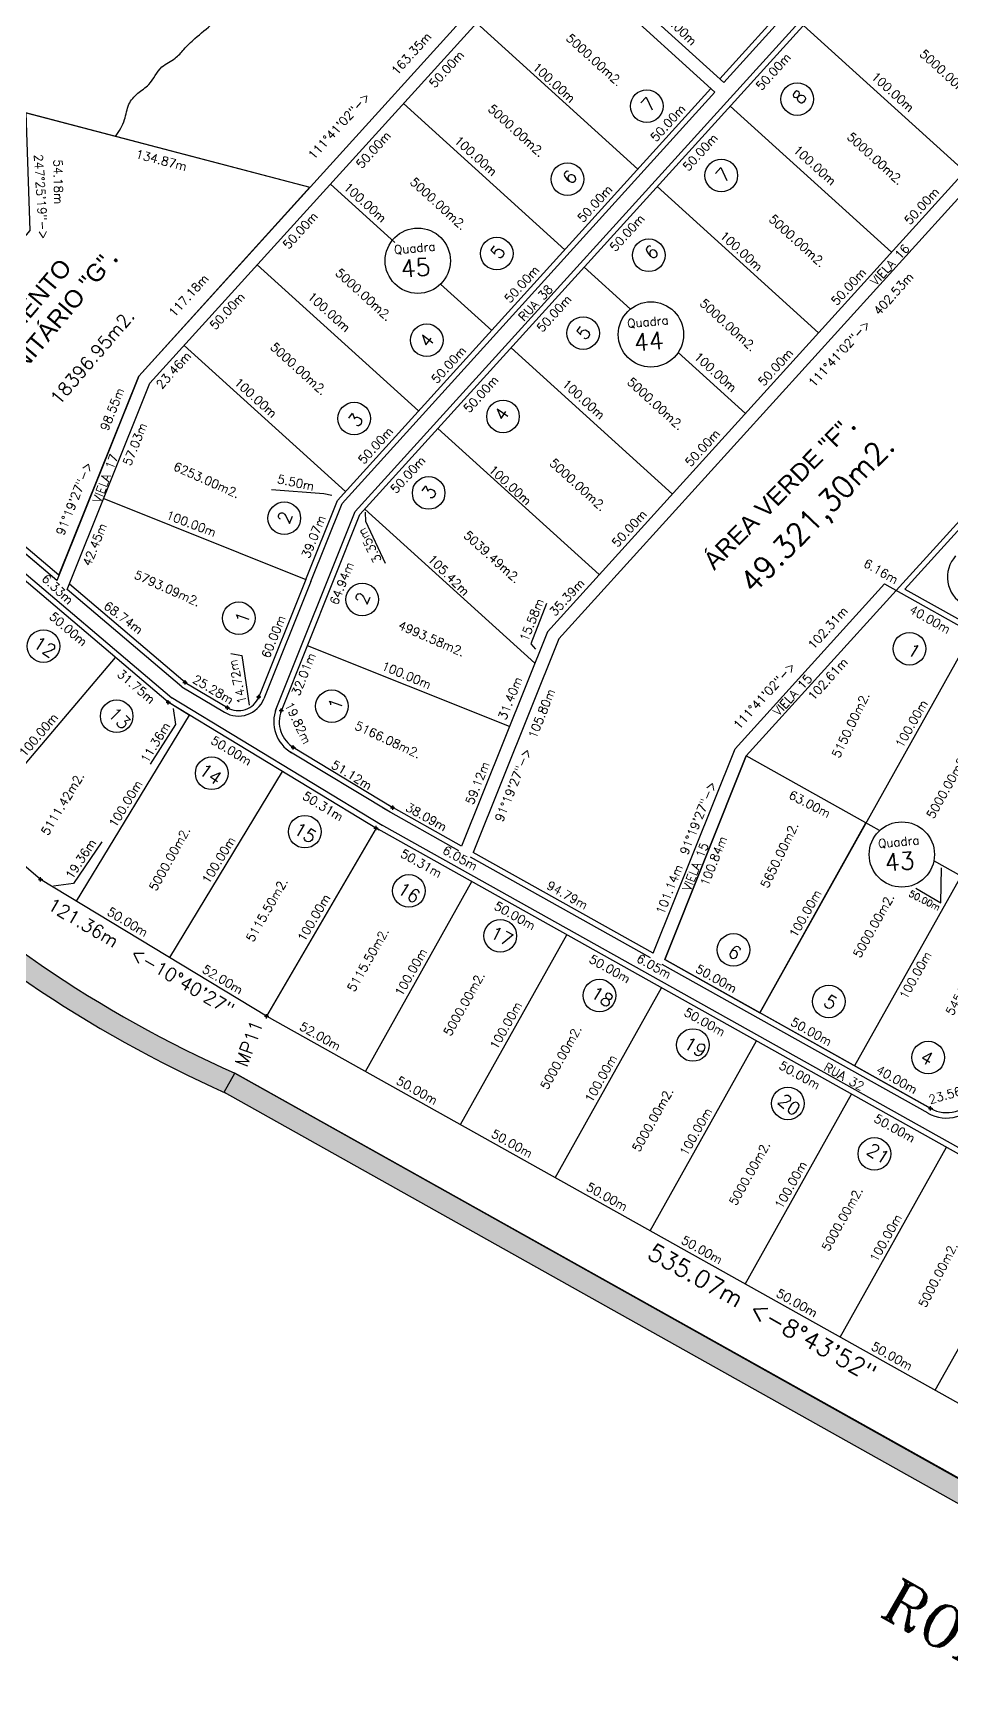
# Model space of a CAD drawing. Extents: x -23785941 to 8798891, y -8418521 to 21897894.
# Drawn here: x -26465 to -26043, y -2949 to -2183 of the extents above; entities that cross this region are included whole.
import ezdxf
from ezdxf.enums import TextEntityAlignment as Align

# ---------------------------------------------------------------- set-up
doc = ezdxf.new("R2010")
doc.units = 0
doc.header["$MEASUREMENT"] = 0
doc.header["$PDMODE"] = 34
doc.header["$PDSIZE"] = 1
doc.layers.get('0').update_dxf_attribs({"linetype": 'CONTINUOUS'})
for name, color, linetype in [('CALCADA', 3, 'CONTINUOUS'), ('LT', 6, 'CONTINUOUS'), ('REG60_100', 2, 'CONTINUOUS'), ('RUA', 1, 'CONTINUOUS'), ('TER_POLI', 5, 'CONTINUOUS'), ('VEGE', 102, 'CONTINUOUS'), ('VIEWPORT', 7, 'CONTINUOUS')]:
    doc.layers.add(name, color=color, linetype=linetype)
doc.styles.add('1_5MM', font='romans.shx', dxfattribs={"height": 6})
doc.styles.add('1MM', font='romans.shx', dxfattribs={"height": 4})
doc.styles.add('2_5MM', font='romans.shx', dxfattribs={"height": 10})
doc.styles.add('2MM', font='romans.shx', dxfattribs={"height": 8})
doc.styles.add('5MM', font='romans.shx', dxfattribs={"height": 20})

msp = doc.modelspace()

# ---------------------------------------------------------------- hatches: boundary and pattern name
for points in [[(-26372.17, -2661.25), (-26377.06, -2669.97), (-26190.99, -2774.27), (-26187.8, -2764.59)], [(-26187.8, -2764.59), (-26190.99, -2774.27), (-25967.6, -2899.48), (-25962.36, -2890.95)]]:
    msp.add_hatch(color=253).paths.add_polyline_path(points)
at = {"layer": 'RUA'}
msp.add_hatch(color=253, dxfattribs=at).paths.add_polyline_path([(-26377.08, -2670.01), (-26372.17, -2661.25, -0.09095), (-26539.59, -2546.77), (-26546.63, -2553.87, 0.090541)])

# ---------------------------------------------------------------- linework, layer by layer
for p, q in [((-26149.35, -2204.31), (-26053.97, -2099.06)), ((-26314.63, -2404.52), (-26047.78, -2110.11)), ((-26416.29, -2340.98), (-26227.89, -2133.12)), ((-26227.89, -2133.12), (-26147.5, -2205.99)), ((-26786.72, -2136.11), (-26337.6, -2254.16)), ((-26411.13, -2344.21), (-26227.48, -2141.6)), ((-26227.48, -2141.6), (-26151.53, -2210.43)), ((-25962.21, -2164.59), (-26228.48, -2458.37)), ((-25952.98, -2163.35), (-26223.31, -2461.6)), ((-26261.06, -2178.64), (-26186.96, -2245.8)), ((-26110.91, -2179.76), (-26036.82, -2246.91)), ((-26324.98, -2398.07), (-26153.39, -2208.76)), ((-26294.63, -2215.69), (-26220.54, -2282.85)), ((-26144.49, -2216.81), (-26070.39, -2283.96)), ((-26068.22, -2439.45), (-25867.38, -2217.86)), ((-26328.21, -2252.74), (-26298.64, -2279.55)), ((-26178.07, -2253.85), (-26103.97, -2321.01)), ((-26361.79, -2289.79), (-26287.7, -2356.94)), ((-26211.65, -2290.9), (-26190.41, -2310.14)), ((-26277.58, -2298.63), (-26254.12, -2319.9)), ((-26402.73, -2490.83), (-26612.94, -2312.36)), ((-26395.37, -2326.83), (-26321.28, -2393.99)), ((-26245.22, -2327.95), (-26171.12, -2395.11)), ((-26168.44, -2330.06), (-26137.55, -2358.06)), ((-26452.94, -2432.47), (-26416.29, -2340.98)), ((-26449.09, -2439.01), (-26411.13, -2344.21)), ((-26452.94, -2432.47), (-26538.72, -2359.62)), ((-26452.94, -2432.46), (-26538.72, -2359.63)), ((-26452.94, -2432.46), (-26538.72, -2359.63)), ((-26278.79, -2365), (-26204.7, -2432.15)), ((-26355.3, -2393.04), (-26331.18, -2394.89)), ((-26331.18, -2394.89), (-26327.61, -2395.67)), ((-26432.33, -2397.16), (-26339.5, -2434.34)), ((-26339.5, -2434.34), (-26324.98, -2398.07)), ((-26312.37, -2402.05), (-26234.27, -2472.83)), ((-26351.06, -2495.45), (-26314.63, -2404.52)), ((-26311.96, -2407.67), (-26312.11, -2403.52)), ((-26302.86, -2427.12), (-26311.96, -2407.67)), ((-26453.92, -2434.91), (-26453.75, -2434.5)), ((-26394.96, -2481.69), (-26448.11, -2436.56)), ((-26339.5, -2434.34), (-26361.15, -2488.38)), ((-26142.3, -2512.25), (-26073.59, -2436.44)), ((-26137.13, -2515.48), (-26068.22, -2439.45)), ((-26073.59, -2436.44), (-25954.78, -2502.94)), ((-26228.9, -2445.49), (-26236.14, -2463.94)), ((-26228.48, -2458.37), (-26267.93, -2556.87)), ((-26223.31, -2461.6), (-26262.65, -2559.82)), ((-26236.14, -2463.94), (-26234.01, -2466.45)), ((-26033.32, -2458.99), (-26131, -2633.51)), ((-26491.66, -2546.51), (-26426.94, -2470.28)), ((-26373.91, -2468.38), (-26368.92, -2469.35)), ((-26368.92, -2469.35), (-26365.51, -2492.08)), ((-26245.95, -2501.98), (-26338.78, -2464.81)), ((-26394.96, -2481.69), (-26375.55, -2493.25)), ((-25989.69, -2483.41), (-26087.37, -2657.93)), ((-26393.03, -2496.71), (-26402.75, -2490.82)), ((-26305.75, -2549.52), (-26402.73, -2490.83)), ((-26399.19, -2501), (-26400.28, -2493.67)), ((-26444.79, -2582.27), (-26393.02, -2496.71)), ((-26410.86, -2519.2), (-26399.19, -2501)), ((-26299.54, -2539.25), (-26345.31, -2511.55)), ((-26179.91, -2606.13), (-26142.3, -2512.25)), ((-26174.63, -2609.09), (-26137.13, -2515.48)), ((-26075.88, -2549.76), (-26137.13, -2515.48)), ((-26402.01, -2608.15), (-26350.24, -2522.6)), ((-26267.93, -2556.87), (-26302.82, -2537.34)), ((-25841.77, -2809.14), (-26308.68, -2547.81)), ((-26433.19, -2554.94), (-26446.27, -2574.16)), ((-26307.21, -2548.64), (-26357.52, -2635.07)), ((-26179.91, -2606.13), (-26262.65, -2559.82)), ((-25990.53, -2597.53), (-26050.98, -2563.7)), ((-26047.77, -2582.93), (-26047.53, -2566.92)), ((-26446.27, -2574.16), (-26455.42, -2575.35)), ((-26312.15, -2660.47), (-26263.31, -2573.21)), ((-26059.25, -2576.24), (-26047.77, -2582.93)), ((-26268.51, -2684.89), (-26219.67, -2597.63)), ((-26052.46, -2677.47), (-26174.63, -2609.09)), ((-26052.43, -2677.48), (-26174.63, -2609.09)), ((-26224.88, -2709.31), (-26176.04, -2622.05)), ((-26181.25, -2733.73), (-26132.41, -2646.47)), ((-26377.06, -2669.97), (-26372.17, -2661.25)), ((-26372.17, -2661.25), (-25764.97, -3001.59)), ((-26377.06, -2669.97), (-25769.86, -3010.31)), ((-26137.62, -2758.15), (-26088.78, -2670.89)), ((-26093.99, -2782.57), (-26045.15, -2695.31)), ((-26050.36, -2806.99), (-26001.52, -2719.73))]:
    msp.add_line(p, q)
at = {"color": 5}
msp.add_line((-26299.54, -2539.25), (-26345.31, -2511.55), dxfattribs=at)
msp.add_lwpolyline([(-26538.72, -2359.63), (-26538.72, -2359.63), (-26538.72, -2359.62), (-26466.09, -2274.09), (-26468.05, -2219.95), (-26468.06, -2219.87), (-26337.6, -2254.16), (-26416.29, -2340.98), (-26453.75, -2434.5)])
msp.add_lwpolyline([(-26137.13, -2515.48), (-26174.63, -2609.09), (-26131, -2633.51), (-26082.16, -2546.25)], close=True)
for centre in [(-26182.88, -2216.87), (-26113.73, -2213.63), (-26148.63, -2248.75), (-26219.29, -2250.44), (-26251.81, -2284.62), (-26181.94, -2285.42), (-26283.94, -2324.45), (-26212.12, -2321.17), (-26317.31, -2360.43), (-26248.92, -2359.44), (-26283.07, -2394.64), (-26349.39, -2406.27), (-26313.59, -2443.59), (-26370.34, -2452.21), (-26460.07, -2465.01), (-26062.17, -2466.2), (-26327.54, -2492.64), (-26426.41, -2497.24), (-26382.76, -2523.46), (-26339.97, -2550.28), (-26292.14, -2577.51), (-26250.16, -2598.13), (-26143.04, -2604.6), (-26204.61, -2625.61), (-26099.27, -2628.27), (-26161.66, -2648.31), (-26053.58, -2654.1), (-26118.02, -2675.15), (-26078.31, -2698.37)]:
    msp.add_circle(centre, 7.5)
for centre in [(-26288.07, -2287.91), (-26180.95, -2321.78), (-26065.69, -2560.77)]:
    msp.add_circle(centre, 15, dxfattribs=at)
for centre, radius, start, end in [((-26370.43, -2484.66), 10, 239.2099, 338.17119), ((-26337.64, -2499.74), 14.08, 158.66266, 239.25235), ((-26045.14, -2664.38), 15, 240.7642, 330.76425)]:
    msp.add_arc(centre, radius, start, end)
at = {"color": 140}
msp.add_open_spline([(-26426.94, -2230.75), (-26425.22, -2228.35), (-26422.38, -2223.8), (-26421.54, -2216.01), (-26416.94, -2210.68), (-26410.2, -2206.76), (-26407.13, -2198.61), (-26399.64, -2195.55), (-26395.25, -2190.4), (-26389.78, -2184.77), (-26382.96, -2180.11), (-26378.57, -2173.5), (-26374.78, -2169.99), (-26370.62, -2168.7), (-26369.91, -2166.01), (-26367.5, -2163.97), (-26366.22, -2162.1), (-26364.02, -2160.77), (-26364.6, -2158.31), (-26361.48, -2156.4), (-26356.03, -2155.05), (-26352.66, -2151.88), (-26350.09, -2149.45)], degree=3, knots=[57.876128, 57.876128, 57.876128, 57.876128, 66.683962, 74.028292, 80.488608, 86.952346, 97.041812, 104.319877, 110.029187, 117.164357, 127.895795, 134.356112, 140.816477, 143.074461, 146.714093, 148.14142, 152.423402, 153.849269, 154.85766, 159.139643, 162.257201, 172.405878, 172.405878, 172.405878, 172.405878], dxfattribs=at)
for p in [(-26402.73, -2490.83), (-26299.54, -2539.25), (-26461.35, -2572.24), (-26357.52, -2635.07)]:
    msp.add_point(p)
at = {"layer": 'CALCADA'}
for p, q in [((-26147.5, -2205.99), (-26052.11, -2100.74)), ((-26316.79, -2403.18), (-26049.64, -2108.43)), ((-26322.82, -2399.41), (-26151.53, -2210.43)), ((-26064.26, -2438.8), (-25865.53, -2219.54)), ((-26401.11, -2488.93), (-26611.28, -2310.48)), ((-26453.92, -2434.91), (-26540.34, -2361.54)), ((-26337.18, -2435.27), (-26322.82, -2399.41)), ((-26353.38, -2494.52), (-26316.79, -2403.18)), ((-26396.42, -2483.73), (-26449.09, -2439.01)), ((-26337.18, -2435.27), (-26358.83, -2489.31)), ((-26064.26, -2438.8), (-25953.56, -2500.76)), ((-26396.42, -2483.73), (-26376.83, -2495.4)), ((-26304.46, -2547.38), (-26401.44, -2488.69)), ((-26300.83, -2541.39), (-26346.6, -2513.69)), ((-26269.15, -2559.05), (-26304.04, -2539.52)), ((-25840.55, -2806.96), (-26307.46, -2545.63)), ((-26181.13, -2608.32), (-26263.87, -2562)), ((-26053.65, -2679.67), (-26175.85, -2611.27))]:
    msp.add_line(p, q, dxfattribs=at)
msp.add_lwpolyline([(-26453.75, -2434.5), (-26453.92, -2434.91), (-26540.34, -2361.54)], dxfattribs=at)
for centre, radius, start, end in [((-26030.29, -2433.25), 14.44, 137.81147, 240.76425), ((-26370.43, -2484.66), 12.5, 239.2099, 338.17119), ((-26337.64, -2499.74), 16.58, 158.66266, 239.25235), ((-26045.14, -2664.38), 17.5, 240.7642, 330.76425)]:
    msp.add_arc(centre, radius, start, end, dxfattribs=at)
at = {"layer": 'LT'}
for p, q in [((-26227.89, -2133.12), (-26416.3, -2340.99)), ((-26416.3, -2340.99), (-26452.94, -2432.47))]:
    msp.add_line(p, q, dxfattribs=at)
at = {"layer": 'RUA'}
msp.add_line((-26377.06, -2669.97), (-26372.17, -2661.25), dxfattribs=at)
for radius in [562.11, 572.11]:
    msp.add_arc((-26143.81, -2147.62), radius, 225.24306, 246.03012, dxfattribs=at)
at = {"layer": 'TER_POLI'}
for p, q in [((-26461.35, -2572.24), (-26679.18, -2387.29)), ((-26357.52, -2635.07), (-26461.35, -2572.24)), ((-25890.61, -2896.4), (-26357.52, -2635.07)), ((-25905.26, -2922.58), (-26372.17, -2661.25))]:
    msp.add_line(p, q, dxfattribs=at)
at = {"layer": 'VIEWPORT'}
for p in [(-26394.96, -2481.69), (-26375.55, -2493.25), (-26361.15, -2488.38), (-26350.76, -2494.61), (-26345.31, -2511.55), (-26307.21, -2548.64), (-26052.46, -2677.47)]:
    msp.add_point(p, dxfattribs=at)

# ---------------------------------------------------------------- texts
at = {"style": '1MM'}
for s, rotation, p in [('6.16m', 329.8681, (-26075.24, -2430.68)), ('6.33m', 316.76914, (-26453.52, -2438.84)), ('102.31m', 47.81147, (-26099.69, -2456.59)), ('6.05m', 330.76425, (-26179.5, -2612.15))]:
    msp.add_text(s, height=4, rotation=rotation, dxfattribs=at).set_placement(p, align=Align.MIDDLE)
at = {"color": 1, "style": '2MM'}
for s, height, rotation, p in [('121.36m  <-10%%d40\'27"', 6, 329.41222, (-26415.25, -2607.78)), ('535.07m <-8%%d43\'52"', 8, 330.76425, (-26129.81, -2771.23))]:
    msp.add_text(s, height=height, rotation=rotation, dxfattribs=at).set_placement(p, align=Align.MIDDLE)
at = {"attachment_point": 1}
for s, insert, char_height, width, rotation, style in [('8', (-26116.72, -2212.57), 6, 4.927, 47.81261, '1_5MM'), ('7', (-26186.04, -2215.93), 6, 3.942, 47.92089, '1_5MM'), ('6', (-26222.21, -2249.51), 6, 3.942, 49.88006, '1_5MM'), ('7', (-26151.75, -2248.35), 6, 3.942, 48.30635, '1_5MM'), ('5', (-26255.32, -2284.13), 6, 8.212, 53.2236, '1_5MM'), ('6', (-26184.61, -2283.52), 6, 3.942, 43.12387, '1_5MM'), ('VIELA 16', (-26080.53, -2297.02), 4, 603.212, 47.41244, '1MM'), ('5', (-26215.85, -2321.08), 6, 8.212, 50.62171, '1_5MM'), ('4', (-26287.99, -2324.61), 6, 5.226, 51.63729, '1_5MM'), ('4', (-26253.5, -2358.75), 6, 5.226, 55.84261, '1_5MM'), ('3', (-26320.57, -2361.21), 6, 7.465, 51.69154, '1_5MM'), ('VIELA 17', (-26437.63, -2398.16), 4, 603.212, 69.19746, '1MM'), ('3', (-26286.75, -2394.67), 6, 7.465, 55.41599, '1_5MM'), ('2', (-26352.86, -2407.07), 6, 11.198, 67.79508, '1_5MM'), ('2', (-26317.17, -2444.27), 6, 11.198, 67.99528, '1_5MM'), ('1', (-26372.24, -2453.38), 6, 1.625, 71.63193, '1_5MM'), ('12', (-26462.19, -2460.01), 6, 3.251, 327.45201, '1_5MM'), ('1', (-26060.83, -2463.21), 6, 1.625, 329.16711, '1_5MM'), ('VIELA 15', (-26125.27, -2494.67), 4, 603.212, 47.3191, '1MM'), ('13', (-26426.6, -2492.33), 6, 1.625, 314.37647, '1_5MM'), ('1', (-26329.59, -2492.99), 6, 1.625, 70.12549, '1_5MM'), ('14', (-26385.85, -2518.43), 6, 11.198, 325.58919, '1_5MM'), ('15', (-26342.61, -2545.53), 6, 7.465, 328.13512, '1_5MM'), ('VIELA 15', (-26166.67, -2576.52), 4, 603.212, 68.23573, '1MM'), ('16', (-26294.95, -2573.04), 6, 5.226, 328.53025, '1_5MM'), ('17', (-26252.7, -2593.33), 6, 8.212, 332.57571, '1_5MM'), ('6', (-26142.94, -2601.76), 6, 3.942, 327.14457, '1_5MM'), ('18', (-26206.16, -2620.8), 6, 3.942, 327.96371, '1_5MM'), ('5', (-26099.02, -2624.72), 6, 8.212, 328.28879, '1_5MM'), ('19', (-26163.49, -2644.07), 6, 3.942, 329.53142, '1_5MM'), ('4', (-26054.91, -2650.41), 6, 5.226, 330.34829, '1_5MM'), ('20', (-26119.43, -2670.11), 6, 4.927, 320.42705, '1_5MM'), ('21', (-26079.3, -2692.91), 6, 7.631, 327.89853, '1_5MM'), ('\\Fromant.shx;RODOVIA VICENTE B.NETO(MT-351)', (-26066.88, -2892.69), 20, 1075.403, 330.59797, '5MM')]:
    msp.add_mtext(s, dxfattribs=dict(at, insert=insert, char_height=char_height, width=width, rotation=rotation, style=style))
at = {"color": 1, "char_height": 4, "attachment_point": 1, "rotation": 5.03393, "style": '1MM'}
for insert in [(-26299.14, -2280.93), (-26192.02, -2314.81), (-26076.76, -2553.79)]:
    msp.add_mtext('Quadra', dxfattribs=dict(at, insert=insert))
at = {"color": 1, "char_height": 8, "width": 20.682, "attachment_point": 1, "rotation": 5.03393, "style": '2MM'}
for s, insert in [('45', (-26296.27, -2287.71)), ('44', (-26189.15, -2321.59)), ('43', (-26073.89, -2560.57))]:
    msp.add_mtext(s, dxfattribs=dict(at, insert=insert))
at = {"layer": 'REG60_100', "style": '1MM'}
for s, rotation, p in [('5000.00m2.', 317.6986, (-26209.05, -2197.96)), ('5000.00m2.', 317.6986, (-26046.57, -2205.25)), ('5000.00m2.', 317.6986, (-26244.94, -2230.47)), ('5000.00m2.', 317.6986, (-26080, -2243.33)), ('5000.00m2.', 317.6986, (-26280.74, -2264.05)), ('5000.00m2.', 317.6986, (-26115.88, -2281.12)), ('5000.00m2.', 317.6986, (-26315.06, -2305.83)), ('5000.00m2.', 317.6986, (-26147.62, -2319.83)), ('5000.00m2.', 317.6986, (-26344.93, -2339.92)), ('5000.00m2.', 317.6986, (-26180.98, -2356)), ('5000.00m2.', 317.6986, (-26216.65, -2393.24)), ('6253.00m2.', 335.86818, (-26386.38, -2391.61)), ('5039.49m2.', 318.04376, (-26256.04, -2426.42)), ('5793.09m2.', 335.86818, (-26404.39, -2441.4)), ('4993.58m2.', 336.42702, (-26282.99, -2464.49)), ('5150.00m2.', 64.29641, (-26086.3, -2502.64)), ('5166.08m2.', 335.02585, (-26303.15, -2510.95)), (' 5000.00m2.', 60.84031, (-26042.75, -2532.23)), ('5111.42m2.', 58.80134, (-26448.53, -2539.05)), ('5650.00m2.', 64.29641, (-26119.03, -2562.4)), (' 5000.00m2.', 60.84031, (-26399.96, -2565.46)), ('5115.50m2.', 60.39058, (-26354.63, -2587.77)), (' 5000.00m2.', 60.84031, (-26076.5, -2596.2)), ('5115.50m2.', 60.39058, (-26308.14, -2610.66)), ('5451.70m2.', 60.84031, (-26033.31, -2621.49)), (' 5000.00m2.', 60.84031, (-26264.64, -2632.11)), (' 5000.00m2.', 60.84031, (-26220.18, -2656.75)), (' 5000.00m2.', 60.84031, (-26178, -2685.36)), (' 5000.00m2.', 60.84031, (-26133.53, -2710.01)), (' 5000.00m2.', 60.84031, (-26090.95, -2730.97)), ('5000.00m2.', 62.77877, (-26046.2, -2755.38))]:
    msp.add_text(s, height=4, rotation=rotation, dxfattribs=at).set_placement(p, align=Align.BOTTOM_CENTER)
for s, height, rotation, p in [('50.00m', 4, 47.81147, (-26274.88, -2199.86)), ('50.00m', 4, 47.81425, (-26124.74, -2200.97)), ('100.00m', 4, 317.81147, (-26225.51, -2206.05)), ('100.00m', 4, 317.81147, (-26069.81, -2210.35)), ('50.00m', 4, 47.81369, (-26173.14, -2224.59)), ('50.00m', 4, 47.81147, (-26308.46, -2236.9)), ('100.00m', 4, 317.81147, (-26261.39, -2239.74)), ('50.00m', 4, 47.81425, (-26158.31, -2238.02)), ('100.00m', 4, 317.81147, (-26105.69, -2244.04)), ('100.00m', 4, 317.81147, (-26312.23, -2261.18)), ('50.00m', 4, 47.81147, (-26206.71, -2261.64)), ('50.00m', 4, 47.81425, (-26056.57, -2262.75)), ('50.00m', 4, 47.81147, (-26342.04, -2273.95)), ('50.00m', 4, 47.81425, (-26191.89, -2275.07)), ('100.00m', 4, 317.81147, (-26139.41, -2283.47)), ('50.00m', 4, 47.80925, (-26240.29, -2298.68)), ('50.00m', 4, 47.81425, (-26090.14, -2299.8)), ('100.00m', 4, 317.81147, (-26328.84, -2311.43)), ('50.00m', 4, 47.81147, (-26375.62, -2311)), ('50.00m', 4, 47.81425, (-26225.47, -2312.12)), ('23.46m', 4, 47.81147, (-26400.29, -2338.21)), ('50.00m', 4, 47.81369, (-26273.87, -2335.73)), ('100.00m', 4, 317.81147, (-26151.27, -2339.06)), ('50.00m', 4, 47.80313, (-26123.72, -2336.84)), ('100.00m', 4, 317.81147, (-26362.56, -2350.85)), ('50.00m', 4, 47.81425, (-26259.04, -2349.17)), ('100.00m', 4, 317.81147, (-26211.88, -2351.57)), ('57.03m', 4, 68.17119, (-26418.02, -2372.18)), ('50.00m', 4, 47.80925, (-26307.45, -2372.78)), ('50.00m', 4, 47.82536, (-26157.3, -2373.89)), ('50.00m', 4, 47.81425, (-26292.62, -2386.22)), ('5.50m', 4, 347.85889, (-26344.09, -2389.87)), ('100.00m', 4, 317.81147, (-26245.6, -2391)), ('42.45m', 4, 68.17119, (-26436.51, -2418.35)), ('100.00m', 4, 339.42362, (-26392.15, -2408.72)), ('39.07m', 4, 68.17119, (-26335.95, -2414.71)), ('50.00m', 4, 47.79758, (-26190.88, -2410.94)), ('3.35m', 4, 117.15889, (-26310.25, -2418.76)), ('105.42m', 4, 315.52189, (-26273.85, -2432.41)), ('64.94m', 4, 68.17119, (-26323, -2436.15)), ('35.39m', 4, 47.78786, (-26219.55, -2442.57)), ('68.74m', 4, 323.0363, (-26423.3, -2451.92)), ('15.58m', 4, 68.17119, (-26235.69, -2452.96)), ('40.00m', 4, 330.76425, (-26052.73, -2452.71)), ('50.00m', 4, 319.66675, (-26448.59, -2457.15)), ('60.00m', 4, 68.17119, (-26354.37, -2460.69)), ('14.72m', 4, 102.84004, (-26370.91, -2481.38)), ('32.01m', 4, 68.10758, (-26340.56, -2477.91)), ('102.61m', 4, 47.81147, (-26099.71, -2480.15)), ('31.75m', 4, 319.66147, (-26417.43, -2483.6)), ('25.28m', 4, 329.2098, (-26382.05, -2484.94)), ('100.00m', 4, 337.32939, (-26293.23, -2478.37)), ('31.40m', 4, 68.17119, (-26245.65, -2488.99)), ('19.82m', 4, 295.5365, (-26343.06, -2500.33)), ('100.00m', 4, 60.76425, (-26061.23, -2500.66)), ('100.00m', 4, 49.66675, (-26462.35, -2505.8)), ('11.36m', 4, 58.82119, (-26408.61, -2509.27)), ('50.00m', 4, 328.82147, (-26373.7, -2513.07)), ('51.12m', 4, 328.82119, (-26318.36, -2524.27)), ('59.12m', 4, 68.17119, (-26260.65, -2527.93)), ('100.00m', 4, 58.82786, (-26422.33, -2537.41)), ('50.31m', 4, 328.75341, (-26331.54, -2538.62)), ('63.00m', 4, 332.74095, (-26107.97, -2537.61)), ('38.09m', 4, 330.86647, (-26284.13, -2543.54)), ('19.36m', 4, 56.848, (-26442.89, -2562.81)), ('100.00m', 4, 58.82119, (-26379.55, -2563.3)), ('100.84m', 4, 68.17119, (-26152.17, -2563.77)), ('50.31m', 4, 330.83202, (-26286.48, -2564.85)), ('100.00m', 4, 60.76425, (-26110.07, -2587.92)), ('50.00m', 3, 332.74095, (-26055.21, -2581.9)), ('50.00m', 4, 328.82119, (-26421.33, -2591.79)), ('100.00m', 4, 59.79591, (-26335.82, -2589.84)), ('50.00m', 4, 330.76425, (-26243.45, -2588.91)), ('100.00m', 4, 60.76425, (-26291.21, -2614.88)), ('50.00m', 4, 330.76425, (-26199.82, -2613.33)), ('100.00m', 4, 60.76425, (-26059.46, -2616.26)), ('52.00m', 4, 328.82119, (-26377.69, -2618.19)), ('50.00m', 4, 330.76425, (-26150.86, -2617.81)), ('100.00m', 4, 60.76425, (-26247.58, -2639.3)), ('50.00m', 4, 330.76425, (-26156.18, -2637.75)), ('52.00m', 4, 330.76425, (-26332.88, -2644.28)), ('50.00m', 4, 330.76425, (-26107.23, -2642.23)), ('100.00m', 4, 60.76425, (-26203.95, -2663.72)), ('50.00m', 4, 330.76425, (-26288.37, -2669.19)), ('50.00m', 4, 330.76425, (-26112.55, -2662.17)), ('40.00m', 4, 330.76425, (-26067.96, -2664.21)), ('23.56m', 4, 15.79841, (-26043.33, -2670.75)), ('100.00m', 4, 60.76425, (-26160.32, -2688.14)), ('50.00m', 4, 330.76425, (-26068.92, -2686.59)), ('50.00m', 4, 330.76425, (-26244.74, -2693.61)), ('100.00m', 4, 60.76425, (-26116.69, -2712.56)), ('50.00m', 4, 330.76425, (-26201.11, -2718.03)), ('100.00m', 4, 60.76425, (-26073.06, -2736.98)), ('50.00m', 4, 330.76425, (-26157.48, -2742.45)), ('50.00m', 4, 330.76425, (-26113.85, -2766.87)), ('50.00m', 4, 330.76425, (-26070.22, -2791.29))]:
    msp.add_text(s, height=height, rotation=rotation, dxfattribs=at).set_placement(p, align=Align.MIDDLE)
at = {"layer": 'RUA', "style": '1MM'}
for s, rotation, p in [('106.00m', 315.8683, (-26169.49, -2179.49)), ('163.35m', 47.81139, (-26291.05, -2192.73)), ('111%%d41\'02"->', 47.81147, (-26324.29, -2225.94)), ('247%%d25\'19"->  ', 273.71144, (-26460.94, -2261.23)), ('54.18m', 270.9709, (-26453.23, -2251.64)), ('134.87m', 345.30611, (-26405.86, -2241.74)), ('117.18m', 47.81139, (-26393.37, -2303.86)), ('111%%d41\'02"->  402.53m', 47.81147, (-26084.52, -2319.59)), ('98.55m', 68.17119, (-26428.47, -2356.1)), ('91%%d19\'27"->', 68.17119, (-26445.94, -2397.19)), ('  111%%d41\'02"->', 47.81147, (-26130.73, -2489.8)), ('91%%d19\'27"->  105.80m', 68.17119, (-26238.84, -2515.12)), ('101.14m  91%%d19\'27"->', 68.17119, (-26164.82, -2557.7)), ('94.79m', 330.76425, (-26219.32, -2579.49))]:
    msp.add_text(s, height=4, rotation=rotation, dxfattribs=at).set_placement(p, align=Align.MIDDLE)
at = {"layer": 'RUA', "style": '1_5MM'}
for s, insert, char_height, width, attachment_point, rotation in [('RUA 38', (-26242.22, -2313.33), 4, 808.839, 1, 47.3072), ('MP11', (-26365.64, -2647.57), 6, 79.056, 5, 69.49536), ('RUA 32', (-26099.92, -2656.16), 4, 808.839, 1, 330.48148)]:
    msp.add_mtext(s, dxfattribs=dict(at, insert=insert, char_height=char_height, width=width, attachment_point=attachment_point, rotation=rotation))
at = {"layer": 'VEGE'}
for s, height, rotation, style, p in [('18396.95m2.', 6, 49.41944, '1_5MM', (-26433.95, -2335.27)), ('49.321,30m2.', 10, 45.87076, '2_5MM', (-26098.95, -2409.67))]:
    msp.add_text(s, height=height, rotation=rotation, dxfattribs=dict(at, style=style)).set_placement(p, align=Align.BOTTOM_CENTER)
at = {"layer": 'VEGE', "char_height": 8, "width": 262.446, "attachment_point": 1, "style": '2MM'}
for s, insert, rotation in [('\\fArial|b0|i0|c0|p34; EQUIPAMENTO\\PCOMUNITÁRIO "G"\\Fromant.shx;.', (-26507.75, -2351.76), 49.96722), ('\\fArial|b0|i0|c0|p34;ÁREA VERDE "F"\\Fromant.shx;.', (-26157.59, -2424.86), 45.34139)]:
    msp.add_mtext(s, dxfattribs=dict(at, insert=insert, rotation=rotation))
at = {"layer": 'VIEWPORT', "style": '1MM'}
msp.add_text('6.05m', height=4, rotation=330.90702, dxfattribs=at).set_placement((-26268.6, -2562.41), align=Align.MIDDLE)

doc.saveas('drawing.dxf')
